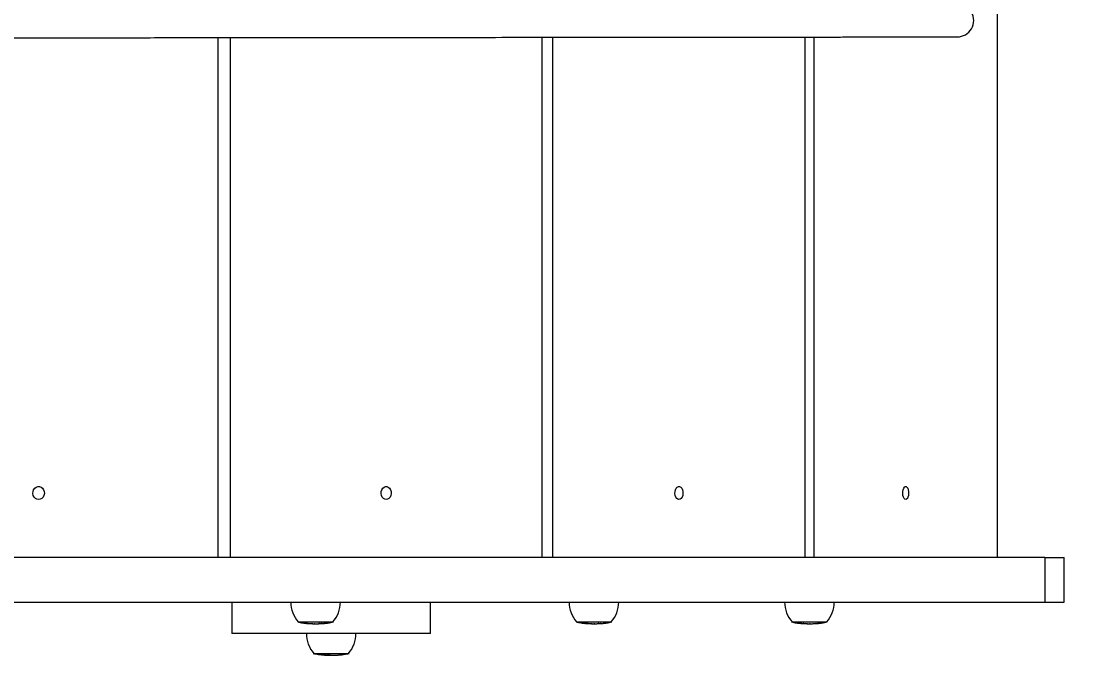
# Model space of a CAD drawing. Header units: millimetres. Extents: x -9608 to 9087, y -7864 to 6934.
# Drawn here: x 4470 to 5119, y 627 to 1017 of the extents above; entities that cross this region are included whole.
import ezdxf

# ---------------------------------------------------------------- set-up
doc = ezdxf.new("R2010")
doc.units = ezdxf.units.MM
for name, color, linetype in [('DIKOM_ОБЪЕКТ', 7, 'Continuous'), ('DIKOM_РАЗМЕР_ЗОНА', 7, 'Continuous'), ('DIKOM_РАЗМЕР_ОБЪЕКТА', 7, 'Continuous')]:
    doc.layers.add(name, color=color, linetype=linetype)
doc.styles.add('style1', font='arial.ttf', dxfattribs={"width": 0.8})
doc.dimstyles.new('1-50', dxfattribs={"dimtxt": 300, "dimasz": 200, "dimexe": 100, "dimexo": 0, "dimgap": 100, "dimtad": 1, "dimtxsty": 'style1', "dimcen": 200, "dimclrd": 7, "dimclre": 7, "dimclrt": 7, "dimadec": 1, "dimazin": 2, "dimtfac": 1, "dimtmove": 0, "dimatfit": 2, "dimfxl": 0, "dimlwd": 25, "dimlwe": 18, "dimarcsym": 0})

# ---------------------------------------------------------------- blocks, each defined once
blk = doc.blocks.new('*D16')
at = {"layer": 'Defpoints', "color": 0, "transparency": 16777216}
for p in [(-6124.98, 3662.49), (7038.99, -2261.04), (7038.99, -7136.19)]:
    blk.add_point(p, dxfattribs=at)
at = {"layer": 'DIKOM_РАЗМЕР_ОБЪЕКТА', "color": 7, "lineweight": 18, "transparency": 16777216}
for p, q in [((-6124.98, 3662.49), (-6124.98, -7236.19)), ((7038.99, -2261.04), (7038.99, -7236.19))]:
    blk.add_line(p, q, dxfattribs=at)
at = {"layer": 'DIKOM_РАЗМЕР_ОБЪЕКТА', "color": 7, "lineweight": 25, "transparency": 16777216}
blk.add_line((-5924.98, -7136.19), (6838.99, -7136.19), dxfattribs=at)
at = {"layer": 'DIKOM_РАЗМЕР_ОБЪЕКТА', "color": 7, "transparency": 16777216}
for points in [[(-5924.98, -7102.86), (-5924.98, -7169.53), (-6124.98, -7136.19)], [(6838.99, -7102.86), (6838.99, -7169.53), (7038.99, -7136.19)]]:
    blk.add_solid(points, dxfattribs=at)
at = {"layer": 'DIKOM_РАЗМЕР_ОБЪЕКТА', "color": 7, "transparency": 16777216, "insert": (326.37, -6882.92), "char_height": 300, "attachment_point": 5, "style": 'style1'}
blk.add_mtext('13200', dxfattribs=at)
blk = doc.blocks.new('*D19')
at = {"layer": 'Defpoints', "color": 0, "transparency": 16777216}
for p in [(-8101.46, 2662.49), (9079.68, -1911.42), (9079.68, -7764.48)]:
    blk.add_point(p, dxfattribs=at)
at = {"layer": 'DIKOM_РАЗМЕР_ЗОНА', "color": 7, "lineweight": 18, "transparency": 16777216}
for p, q in [((-8101.46, 2662.49), (-8101.46, -7864.48)), ((9079.68, -1911.42), (9079.68, -7864.48))]:
    blk.add_line(p, q, dxfattribs=at)
at = {"layer": 'DIKOM_РАЗМЕР_ЗОНА', "color": 7, "lineweight": 25, "transparency": 16777216}
blk.add_line((-7901.46, -7764.48), (8879.68, -7764.48), dxfattribs=at)
at = {"layer": 'DIKOM_РАЗМЕР_ЗОНА', "color": 7, "transparency": 16777216}
for points in [[(-7901.46, -7731.15), (-7901.46, -7797.81), (-8101.46, -7764.48)], [(8879.68, -7731.15), (8879.68, -7797.81), (9079.68, -7764.48)]]:
    blk.add_solid(points, dxfattribs=at)
at = {"layer": 'DIKOM_РАЗМЕР_ЗОНА', "color": 7, "transparency": 16777216, "insert": (369.42, -7511.31), "char_height": 300, "attachment_point": 5, "style": 'style1'}
blk.add_mtext('17200', dxfattribs=at)

msp = doc.modelspace()

# ---------------------------------------------------------------- linework, layer by layer
at = {"layer": 'DIKOM_ОБЪЕКТ', "color": 7, "linetype": 'Continuous', "lineweight": 15}
for p, q in [((5060.611, 692.963), (5060.611, 1338.963)), ((4589.282, 692.963), (4589.282, 1007.449)), ((4596.667, 1007.456), (4596.667, 692.963)), ((4785.19, 692.963), (4785.19, 1007.638)), ((4791.568, 1007.645), (4791.568, 692.963)), ((4944.339, 692.963), (4944.339, 1007.793)), ((4949.466, 1007.798), (4949.466, 692.963)), ((5089.236, 692.963), (3887.698, 692.963)), ((5089.236, 692.963), (5089.236, 665.963)), ((5089.236, 692.963), (5100.772, 692.963)), ((5100.772, 665.963), (5100.772, 692.963)), ((3887.698, 665.963), (5089.236, 665.963)), ((4597.675, 665.963), (4597.675, 646.915)), ((4717.67, 646.915), (4717.67, 665.963)), ((5089.236, 665.963), (5100.772, 665.963)), ((4637.424, 653.963), (4647.113, 653.963)), ((4640.384, 653.421), (4640.292, 653.419)), ((4640.292, 653.419), (4640.75, 653.352)), ((4640.75, 653.352), (4640.826, 653.349)), ((4641.528, 653.259), (4641.742, 653.22)), ((4641.742, 653.22), (4642.2, 653.168)), ((4641.864, 653.197), (4641.788, 653.215)), ((4641.864, 653.197), (4641.864, 653.463)), ((4642.001, 653.184), (4642.001, 653.192)), ((4642.001, 653.183), (4642.001, 653.191)), ((4642.001, 653.183), (4642.001, 653.184)), ((4642.2, 653.168), (4642.657, 653.132)), ((4643.298, 653.103), (4642.215, 653.157)), ((4643.191, 653.074), (4643.634, 653.038)), ((4643.298, 653.071), (4643.191, 653.074)), ((4643.634, 653.038), (4643.756, 653.04)), ((4646.747, 652.911), (4646.915, 652.911)), ((4646.915, 652.911), (4647.189, 652.911)), ((4647.113, 653.963), (4659.03, 653.963)), ((4647.174, 652.911), (4647.937, 652.911)), ((4647.922, 652.911), (4648.608, 652.911)), ((4648.639, 652.911), (4649.692, 652.911)), ((4649.661, 652.911), (4649.829, 652.911)), ((4650.241, 652.929), (4650.684, 652.942)), ((4650.363, 652.917), (4650.363, 652.933)), ((4650.424, 652.917), (4650.424, 652.935)), ((4650.607, 652.934), (4650.607, 652.94)), ((4650.714, 652.938), (4650.607, 652.934)), ((4651.508, 652.977), (4651.95, 653.002)), ((4651.858, 652.983), (4651.858, 653.046)), ((4652.316, 653.009), (4651.858, 652.983)), ((4651.95, 653.002), (4652.164, 653.006)), ((4652.896, 653.034), (4652.82, 653.028)), ((4653.262, 653.067), (4652.972, 653.04)), ((4654.269, 653.208), (4655.521, 653.374)), ((4654.361, 653.463), (4654.361, 653.202)), ((4654.361, 653.202), (4655.124, 653.299)), ((4655.124, 653.32), (4655.124, 653.299)), ((4655.124, 653.299), (4655.399, 653.305)), ((4655.887, 653.382), (4655.399, 653.316)), ((4655.399, 653.305), (4655.399, 653.357)), ((4655.521, 653.374), (4655.78, 653.379)), ((4805.713, 653.963), (4818.561, 653.963)), ((4809.055, 653.344), (4808.49, 653.427)), ((4808.566, 653.426), (4809.161, 653.419)), ((4809.604, 653.352), (4809.055, 653.342)), ((4809.055, 653.342), (4809.055, 653.341)), ((4809.055, 653.341), (4810.596, 653.22)), ((4810.397, 653.197), (4809.116, 653.335)), ((4809.161, 653.419), (4809.604, 653.352)), ((4810.596, 653.22), (4811.038, 653.168)), ((4810.687, 653.184), (4810.687, 653.209)), ((4810.702, 653.183), (4810.687, 653.184)), ((4810.702, 653.183), (4810.702, 653.208)), ((4810.764, 653.157), (4810.764, 653.201)), ((4810.992, 653.121), (4810.764, 653.157)), ((4811.038, 653.168), (4811.389, 653.08)), ((4811.465, 653.073), (4811.099, 653.103)), ((4811.526, 653.067), (4812.015, 653.074)), ((4811.801, 653.045), (4811.526, 653.067)), ((4812.457, 653.038), (4811.984, 653.043)), ((4812.015, 653.074), (4812.457, 653.038)), ((4815.036, 652.911), (4815.463, 652.911)), ((4815.478, 652.911), (4815.799, 652.911)), ((4815.799, 652.911), (4816.653, 652.911)), ((4817.126, 652.911), (4816.699, 652.911)), ((4817.325, 652.911), (4817.996, 652.911)), ((4818.561, 653.963), (4827.319, 653.963)), ((4818.973, 652.929), (4819.431, 652.942)), ((4820.041, 652.973), (4820.224, 652.977)), ((4820.224, 652.977), (4820.666, 653.002)), ((4820.666, 653.002), (4820.514, 653.004)), ((4822.925, 653.202), (4823.672, 653.299)), ((4822.955, 653.208), (4824.207, 653.374)), ((4936.038, 653.963), (4947.711, 653.963)), ((4938.998, 653.424), (4939.181, 653.419)), ((4939.395, 653.354), (4939.09, 653.4)), ((4939.181, 653.419), (4939.639, 653.352)), ((4939.395, 653.342), (4939.395, 653.387)), ((4939.532, 653.335), (4939.426, 653.35)), ((4939.639, 653.352), (4939.456, 653.344)), ((4940.57, 653.197), (4939.532, 653.335)), ((4939.716, 653.311), (4940.646, 653.22)), ((4940.57, 653.197), (4940.57, 653.463)), ((4940.646, 653.22), (4941.104, 653.168)), ((4940.799, 653.184), (4940.799, 653.463)), ((4940.814, 653.183), (4940.799, 653.184)), ((4940.814, 653.183), (4940.814, 653.463)), ((4940.921, 653.157), (4940.921, 653.188)), ((4941.547, 653.103), (4940.921, 653.157)), ((4941.104, 653.168), (4941.608, 653.099)), ((4941.76, 653.085), (4941.547, 653.103)), ((4941.928, 653.069), (4942.081, 653.074)), ((4942.249, 653.045), (4941.959, 653.07)), ((4942.081, 653.074), (4942.538, 653.038)), ((4942.249, 653.045), (4942.249, 653.06)), ((4942.538, 653.038), (4942.371, 653.042)), ((4943.439, 652.955), (4943.439, 652.924)), ((4945.666, 652.911), (4945.361, 652.911)), ((4945.941, 652.911), (4945.819, 652.912)), ((4945.926, 652.911), (4945.987, 652.911)), ((4945.987, 652.911), (4946.811, 652.911)), ((4946.811, 652.911), (4946.918, 652.911)), ((4947.299, 652.911), (4947.467, 652.911)), ((4947.467, 652.911), (4948.306, 652.911)), ((4947.711, 653.963), (4957.629, 653.963)), ((4948.764, 652.913), (4949.054, 652.917)), ((4949.145, 652.929), (4949.603, 652.942)), ((4950.305, 652.972), (4950.427, 652.977)), ((4950.427, 652.977), (4950.87, 653.002)), ((4950.87, 653.002), (4950.763, 653.005)), ((4951.862, 653.463), (4951.862, 653.214)), ((4951.862, 653.066), (4951.862, 653.064)), ((4951.862, 653.065), (4951.862, 653.062)), ((4953.189, 653.208), (4954.456, 653.374)), ((4953.204, 653.463), (4953.204, 653.202)), ((4953.204, 653.202), (4953.967, 653.299)), ((4954.456, 653.374), (4954.364, 653.376)), ((4717.67, 646.915), (4597.675, 646.915)), ((4646.869, 634.915), (4668.475, 634.915)), ((4649.982, 634.326), (4650.775, 634.334)), ((4650.516, 634.254), (4649.982, 634.326)), ((4650.516, 634.25), (4651.126, 634.256)), ((4651.263, 634.154), (4650.516, 634.25)), ((4650.775, 634.334), (4651.965, 634.173)), ((4651.218, 634.159), (4651.096, 634.176)), ((4651.126, 634.256), (4651.126, 634.286)), ((4651.126, 634.256), (4651.858, 634.161)), ((4651.858, 634.187), (4651.858, 634.161)), ((4653.934, 633.929), (4653.491, 633.954)), ((4653.644, 633.956), (4654.269, 633.961)), ((4654.269, 633.961), (4654.712, 633.935)), ((4655.17, 633.881), (4655.002, 633.886)), ((4655.521, 633.899), (4655.963, 633.886)), ((4655.582, 633.868), (4655.582, 633.898)), ((4656.223, 633.862), (4656.192, 633.862)), ((4656.223, 633.862), (4656.818, 633.862)), ((4657.474, 633.862), (4657.794, 633.862)), ((4657.794, 633.862), (4658.74, 633.862)), ((4658.557, 633.865), (4658.557, 633.859)), ((4658.74, 633.862), (4659, 633.862)), ((4659, 633.862), (4659.137, 633.862)), ((4662.234, 633.995), (4662.418, 633.996)), ((4662.418, 633.996), (4663.104, 634.054)), ((4662.753, 634.019), (4662.753, 634.018)), ((4663.104, 634.054), (4663.181, 634.068)), ((4665.088, 634.286), (4665.698, 634.379))]:
    msp.add_line(p, q, dxfattribs=at)
at = {"layer": 'DIKOM_ОБЪЕКТ', "color": 7, "linetype": 'Continuous', "lineweight": 15, "flags": 128}
for points in [[(4480.792, 727.963), (4479.77, 728.141), (4478.839, 728.658), (4478.076, 729.469), (4477.557, 730.502), (4477.328, 731.664), (4477.405, 732.853), (4477.786, 733.963), (4478.427, 734.895), (4479.282, 735.567), (4480.273, 735.918), (4481.311, 735.918), (4482.303, 735.567), (4483.157, 734.895), (4483.798, 733.963), (4484.18, 732.853), (4484.256, 731.664), (4484.027, 730.502), (4483.508, 729.469), (4482.745, 728.658), (4481.815, 728.141), (4480.792, 727.963)], [(4690.936, 727.963), (4690.036, 728.141), (4689.227, 728.658), (4688.571, 729.469), (4688.129, 730.502), (4687.915, 731.664), (4687.991, 732.853), (4688.312, 733.963), (4688.876, 734.895), (4689.624, 735.567), (4690.478, 735.918), (4691.379, 735.918), (4692.233, 735.567), (4692.981, 734.895), (4693.545, 733.963), (4693.866, 732.853), (4693.942, 731.664), (4693.744, 730.502), (4693.286, 729.469), (4692.63, 728.658), (4691.821, 728.141), (4690.936, 727.963)], [(4867.953, 727.963), (4867.236, 728.141), (4866.58, 728.658), (4866.046, 729.469), (4865.68, 730.502), (4865.512, 731.664), (4865.573, 732.853), (4865.832, 733.963), (4866.29, 734.895), (4866.901, 735.567), (4867.587, 735.918), (4868.32, 735.918), (4869.022, 735.567), (4869.617, 734.895), (4870.074, 733.963), (4870.334, 732.853), (4870.395, 731.664), (4870.227, 730.502), (4869.861, 729.469), (4869.327, 728.658), (4868.671, 728.141), (4867.953, 727.963)], [(5005.038, 727.963), (5004.52, 728.141), (5004.031, 728.658), (5003.65, 729.469), (5003.375, 730.502), (5003.268, 731.664), (5003.299, 732.853), (5003.497, 733.963), (5003.833, 734.895), (5004.26, 735.567), (5004.764, 735.918), (5005.298, 735.918), (5005.801, 735.567), (5006.244, 734.895), (5006.58, 733.963), (5006.763, 732.853), (5006.808, 731.664), (5006.686, 730.502), (5006.427, 729.469), (5006.045, 728.658), (5005.557, 728.141), (5005.038, 727.963)], [(4939.456, 653.33), (4939.487, 653.325), (4939.517, 653.321), (4939.548, 653.316), (4939.578, 653.312), (4939.609, 653.307), (4939.655, 653.303), (4939.685, 653.298), (4939.716, 653.294)]]:
    msp.add_lwpolyline(points, dxfattribs=at)
at = {"layer": 'DIKOM_ОБЪЕКТ', "color": 7, "linetype": 'Continuous', "lineweight": 15}
for centre, radius, start, end in [((5036.274, 1017.782), 9.9, 269.997434, 90.002566), ((4651.904, 666.123), 18.677, 180.490933, 220.621157), ((4644.551, 666.123), 18.677, 319.378843, 359.509067), ((4820.193, 666.123), 18.677, 180.490933, 220.621157), ((4812.84, 666.123), 18.677, 319.378843, 359.509067), ((4950.514, 666.123), 18.677, 180.490933, 220.621157), ((4943.16, 666.123), 18.677, 319.378843, 359.509067), ((4646.753, 694.746), 41.836, 257.120378, 261.227839), ((4646.753, 694.746), 41.836, 261.861901, 262.814776), ((4646.753, 694.746), 41.836, 263.320997, 263.770984), ((4646.753, 694.746), 41.836, 264.377935, 265.267529), ((4646.753, 694.746), 41.836, 265.89476, 266.833651), ((4646.753, 694.746), 41.836, 267.454957, 270), ((4649.702, 694.746), 41.836, 271.621759, 272.749127), ((4649.702, 694.746), 41.836, 273.378013, 274.379766), ((4649.702, 694.746), 41.836, 275.012654, 277.721688), ((4649.702, 694.746), 41.836, 278.355432, 282.879622), ((4815.042, 694.746), 41.836, 257.120378, 261.087594), ((4815.042, 694.746), 41.836, 262.228689, 264.440524), ((4815.042, 694.746), 41.836, 264.99007, 265.181134), ((4815.042, 694.746), 41.836, 265.815107, 266.774062), ((4815.042, 694.746), 41.836, 267.398631, 270), ((4817.991, 694.746), 41.836, 270, 271.034538), ((4817.991, 694.746), 41.836, 271.668624, 272.811665), ((4817.991, 694.746), 41.836, 273.447581, 274.767098), ((4817.991, 694.746), 41.836, 275.811532, 277.023251), ((4817.991, 694.746), 41.836, 278.675162, 282.879622), ((4945.362, 694.746), 41.836, 257.120378, 261.249644), ((4945.362, 694.746), 41.836, 262.763065, 264.280212), ((4945.362, 694.746), 41.836, 264.84443, 265.282036), ((4945.362, 694.746), 41.836, 265.907203, 266.753542), ((4945.362, 694.746), 41.836, 267.364634, 270), ((4948.311, 694.746), 41.836, 270, 270.616906), ((4948.311, 694.746), 41.836, 271.613912, 272.739607), ((4948.311, 694.746), 41.836, 273.366505, 274.426539), ((4948.311, 694.746), 41.836, 275.028394, 277.700881), ((4948.311, 694.746), 41.836, 278.333277, 282.879622), ((4661.346, 647.075), 18.677, 180.490933, 220.621157), ((4653.993, 647.075), 18.677, 319.378843, 359.509067), ((4656.195, 675.698), 41.836, 257.120378, 261.430588), ((4656.195, 675.698), 41.836, 265.007248, 266.509509), ((4656.195, 675.698), 41.836, 267.149366, 268.299762), ((4659.144, 675.698), 41.836, 270, 272.586146), ((4659.144, 675.698), 41.836, 273.193049, 274.233796), ((4659.144, 675.698), 41.836, 274.87368, 274.983115), ((4659.144, 675.698), 41.836, 275.529307, 277.995018), ((4659.144, 675.698), 41.836, 278.998109, 282.879622)]:
    msp.add_arc(centre, radius, start, end, dxfattribs=at)
for points, knots in [([(3896.884, 1006.78), (3897.679, 1006.781), (3899.988, 1006.783), (3903.72, 1006.786), (3914.532, 1006.796), (3931.502, 1006.813), (3951.874, 1006.833), (3969.45, 1006.85), (3984.134, 1006.864), (3999.228, 1006.879), (4014.848, 1006.894), (4031.093, 1006.91), (4046.332, 1006.924), (4060.455, 1006.938), (4073.326, 1006.95), (4086.793, 1006.963), (4100.937, 1006.977), (4115.546, 1006.991), (4130.626, 1007.006), (4146.213, 1007.021), (4162.576, 1007.037), (4179.612, 1007.053), (4197.118, 1007.07), (4214.993, 1007.087), (4233.13, 1007.105), (4251.555, 1007.123), (4272.828, 1007.143), (4296.957, 1007.167), (4323.843, 1007.193), (4350.629, 1007.218), (4377.142, 1007.244), (4401.405, 1007.267), (4423.354, 1007.289), (4443.034, 1007.308), (4462.265, 1007.326), (4481.053, 1007.344), (4499.445, 1007.362), (4518.505, 1007.381), (4538.19, 1007.4), (4558.44, 1007.419), (4578.295, 1007.439), (4600.555, 1007.46), (4625.125, 1007.484), (4651.916, 1007.51), (4678.434, 1007.535), (4704.701, 1007.561), (4732.262, 1007.587), (4760.975, 1007.615), (4790.639, 1007.644), (4815.53, 1007.668), (4835.733, 1007.688), (4851.353, 1007.702), (4866.108, 1007.717), (4877.176, 1007.728), (4885.014, 1007.735), (4889.848, 1007.74), (4894.807, 1007.744), (4900.04, 1007.749), (4905.781, 1007.755), (4911.886, 1007.761), (4918.331, 1007.767), (4925.088, 1007.774), (4932.279, 1007.781), (4939.857, 1007.788), (4948.194, 1007.796), (4957.281, 1007.805), (4967.132, 1007.814), (4977.479, 1007.824), (4988.29, 1007.835), (4999.599, 1007.846), (5011.367, 1007.857), (5023.665, 1007.869), (5032.019, 1007.877), (5036.288, 1007.881)], [0, 0, 0, 0, 0.00294231, 0.00854281, 0.01407298, 0.04389206, 0.0740463, 0.09209893, 0.11015516, 0.12822806, 0.14633367, 0.16449856, 0.18275268, 0.19547137, 0.20818119, 0.22085479, 0.23347805, 0.246049, 0.25783583, 0.26960968, 0.2813935, 0.29321687, 0.30508448, 0.31678922, 0.32852427, 0.34029032, 0.35205001, 0.36882526, 0.38556175, 0.40224206, 0.41885866, 0.43540001, 0.44845602, 0.46149841, 0.47455571, 0.48763028, 0.50074851, 0.51388417, 0.52940158, 0.54495038, 0.56053621, 0.57613743, 0.59846521, 0.62077923, 0.64303087, 0.66522837, 0.6873883, 0.71367301, 0.73992939, 0.76616956, 0.78156065, 0.7964621, 0.81081758, 0.82462601, 0.82964668, 0.83458461, 0.83951554, 0.84492564, 0.85093481, 0.85753824, 0.86430918, 0.87161099, 0.87944793, 0.88781455, 0.89671927, 0.90728899, 0.91852432, 0.9304321, 0.94300853, 0.95625684, 0.97016934, 0.9847533, 1, 1, 1, 1]), ([(4642.001, 653.184), (4641.974, 653.186), (4641.934, 653.189), (4641.895, 653.193), (4641.874, 653.196), (4641.864, 653.197)], [0, 0, 0, 0, 0.5033816, 0.7517494, 1, 1, 1, 1]), ([(4642.215, 653.157), (4642.195, 653.16), (4642.154, 653.164), (4642.081, 653.173), (4642.032, 653.179), (4642.001, 653.183)], [0, 0, 0, 0, 0.2817165, 0.5645097, 1, 1, 1, 1]), ([(4644.443, 652.976), (4644.443, 652.975), (4644.444, 652.974), (4644.668, 652.966), (4645.059, 652.953), (4645.499, 652.94), (4645.785, 652.933), (4645.892, 652.93)], [0, 0, 0, 0, 0.1199407, 0.3651014, 0.6139741, 0.8544008, 1, 1, 1, 1]), ([(4644.9, 652.952), (4644.901, 652.952), (4644.902, 652.952), (4645.071, 652.946), (4645.34, 652.938), (4645.652, 652.93), (4645.856, 652.925), (4645.938, 652.923)], [0, 0, 0, 0, 0.1390886, 0.3776455, 0.6164533, 0.8459943, 1, 1, 1, 1]), ([(4645.892, 652.93), (4646.076, 652.926), (4646.447, 652.918), (4646.904, 652.911), (4647.106, 652.911), (4647.174, 652.911)], [0, 0, 0, 0, 0.3940482, 0.7949248, 1, 1, 1, 1]), ([(4645.938, 652.923), (4646.11, 652.92), (4646.409, 652.914), (4646.787, 652.91), (4646.995, 652.91), (4647.068, 652.911), (4647.082, 652.911)], [0, 0, 0, 0, 0.3745361, 0.6535187, 0.9302126, 1, 1, 1, 1]), ([(4647.754, 652.917), (4647.754, 652.917), (4647.755, 652.913), (4647.699, 652.909), (4647.566, 652.911), (4647.556, 652.911)], [0, 0, 0, 0, 0.0624606, 0.9271118, 1, 1, 1, 1]), ([(4647.784, 652.911), (4647.876, 652.911), (4648.079, 652.911), (4648.283, 652.911), (4648.395, 652.911)], [0, 0, 0, 0, 0.4499742, 1, 1, 1, 1]), ([(4647.784, 652.911), (4647.863, 652.911), (4647.954, 652.911), (4648.034, 652.911), (4648.044, 652.911)], [0, 0, 0, 0, 0.8733348, 1, 1, 1, 1]), ([(4648.395, 652.911), (4648.466, 652.911), (4648.542, 652.911), (4648.619, 652.911), (4648.624, 652.911)], [0, 0, 0, 0, 0.933842, 1, 1, 1, 1]), ([(4649.829, 652.911), (4649.9, 652.911), (4650.08, 652.912), (4650.257, 652.915), (4650.363, 652.917)], [0, 0, 0, 0, 0.3973762, 1, 1, 1, 1]), ([(4650.424, 652.917), (4650.322, 652.915), (4650.208, 652.913), (4650.114, 652.913), (4650.104, 652.913)], [0, 0, 0, 0, 0.8925814, 1, 1, 1, 1]), ([(4650.363, 652.917), (4650.348, 652.918), (4650.305, 652.92), (4650.266, 652.926), (4650.241, 652.929)], [0, 0, 0, 0, 0.3632633, 1, 1, 1, 1]), ([(4650.607, 652.934), (4650.587, 652.93), (4650.528, 652.92), (4650.465, 652.918), (4650.424, 652.917)], [0, 0, 0, 0, 0.3437757, 1, 1, 1, 1]), ([(4650.684, 652.942), (4650.71, 652.939), (4650.791, 652.927), (4650.845, 652.932), (4650.882, 652.936)], [0, 0, 0, 0, 0.3268692, 1, 1, 1, 1]), ([(4651.858, 652.983), (4651.833, 652.977), (4651.721, 652.948), (4651.601, 652.964), (4651.508, 652.977)], [0, 0, 0, 0, 0.2248962, 1, 1, 1, 1]), ([(4652.85, 653.036), (4652.851, 653.037), (4652.852, 653.04), (4653.018, 653.064), (4653.263, 653.095), (4653.68, 653.142), (4654.034, 653.181), (4654.269, 653.208)], [0, 0, 0, 0, 0.188639, 0.3812782, 0.5367455, 0.6925708, 1, 1, 1, 1]), ([(4653.278, 653.064), (4653.258, 653.065), (4653.229, 653.067), (4653.36, 653.087), (4653.554, 653.109), (4653.846, 653.143), (4654.139, 653.179), (4654.32, 653.198), (4654.361, 653.202)], [0, 0, 0, 0, 0.3047924, 0.4597526, 0.5892009, 0.7439824, 0.9425435, 1, 1, 1, 1]), ([(4653.354, 653.071), (4653.319, 653.068), (4653.273, 653.064), (4653.277, 653.064), (4653.278, 653.064)], [0, 0, 0, 0, 0.7662179, 1, 1, 1, 1]), ([(4810.687, 653.184), (4810.643, 653.186), (4810.576, 653.189), (4810.473, 653.193), (4810.423, 653.196), (4810.397, 653.197)], [0, 0, 0, 0, 0.4944642, 0.7474338, 1, 1, 1, 1]), ([(4810.764, 653.157), (4810.752, 653.16), (4810.729, 653.164), (4810.715, 653.173), (4810.707, 653.179), (4810.702, 653.183)], [0, 0, 0, 0, 0.2862311, 0.5686509, 1, 1, 1, 1]), ([(4813.113, 652.962), (4813.082, 652.963), (4812.922, 652.968), (4812.731, 652.974), (4812.644, 652.979), (4812.693, 652.979), (4812.717, 652.978)], [0, 0, 0, 0, 0.07306308, 0.37471323, 0.69293723, 1, 1, 1, 1]), ([(4812.717, 652.978), (4812.787, 652.978), (4812.906, 652.976), (4813.34, 652.966), (4813.83, 652.953), (4814.309, 652.94), (4814.594, 652.933), (4814.7, 652.93)], [0, 0, 0, 0, 0.2841186, 0.4841279, 0.6859331, 0.8824837, 1, 1, 1, 1]), ([(4813.144, 652.954), (4813.129, 652.955), (4813.094, 652.955), (4813.135, 652.955), (4813.159, 652.955)], [0, 0, 0, 0, 0.415265, 1, 1, 1, 1]), ([(4813.159, 652.955), (4813.217, 652.954), (4813.309, 652.953), (4813.664, 652.947), (4814.002, 652.938), (4814.34, 652.93), (4814.543, 652.925), (4814.624, 652.923)], [0, 0, 0, 0, 0.3310973, 0.5204677, 0.7034197, 0.8815924, 1, 1, 1, 1]), ([(4814.624, 652.923), (4814.789, 652.92), (4815.078, 652.914), (4815.388, 652.91), (4815.562, 652.911), (4815.588, 652.912), (4815.601, 652.913)], [0, 0, 0, 0, 0.311887, 0.5436846, 0.7720224, 1, 1, 1, 1]), ([(4814.7, 652.93), (4814.877, 652.926), (4815.234, 652.918), (4815.635, 652.911), (4815.768, 652.911), (4815.814, 652.911)], [0, 0, 0, 0, 0.3880188, 0.7868457, 1, 1, 1, 1]), ([(4816.684, 652.911), (4816.634, 652.911), (4816.559, 652.91), (4816.481, 652.911), (4816.455, 652.911)], [0, 0, 0, 0, 0.6732197, 1, 1, 1, 1]), ([(4816.562, 652.911), (4816.648, 652.911), (4816.846, 652.911), (4817.045, 652.911), (4817.157, 652.911)], [0, 0, 0, 0, 0.43632978, 1, 1, 1, 1]), ([(4816.562, 652.911), (4816.604, 652.911), (4816.655, 652.91), (4816.719, 652.911), (4816.73, 652.911)], [0, 0, 0, 0, 0.8405012, 1, 1, 1, 1]), ([(4817.157, 652.911), (4817.193, 652.911), (4817.232, 652.911), (4817.304, 652.911), (4817.31, 652.911)], [0, 0, 0, 0, 0.9285614, 1, 1, 1, 1]), ([(4818.744, 652.917), (4818.775, 652.918), (4818.861, 652.92), (4818.929, 652.926), (4818.973, 652.929)], [0, 0, 0, 0, 0.3644726, 1, 1, 1, 1]), ([(4819.431, 652.942), (4819.39, 652.938), (4819.298, 652.929), (4819.207, 652.933), (4819.156, 652.935)], [0, 0, 0, 0, 0.4449473, 1, 1, 1, 1]), ([(4821.475, 653.056), (4821.519, 653.059), (4821.633, 653.069), (4821.899, 653.096), (4822.365, 653.141), (4822.721, 653.181), (4822.955, 653.208)], [0, 0, 0, 0, 0.1320458, 0.3463553, 0.5686309, 1, 1, 1, 1]), ([(4821.78, 653.084), (4821.8, 653.085), (4821.866, 653.091), (4822.068, 653.11), (4822.409, 653.145), (4822.709, 653.176), (4822.889, 653.198), (4822.925, 653.202)], [0, 0, 0, 0, 0.0866729, 0.2997615, 0.5639955, 0.914186, 1, 1, 1, 1]), ([(4940.799, 653.184), (4940.754, 653.186), (4940.688, 653.188), (4940.634, 653.193), (4940.592, 653.196), (4940.57, 653.197)], [0, 0, 0, 0, 0.5054728, 0.7481797, 1, 1, 1, 1]), ([(4940.921, 653.157), (4940.911, 653.16), (4940.89, 653.164), (4940.854, 653.173), (4940.829, 653.179), (4940.814, 653.183)], [0, 0, 0, 0, 0.2822951, 0.565259, 1, 1, 1, 1]), ([(4942.981, 652.978), (4943.025, 652.978), (4943.1, 652.976), (4943.479, 652.966), (4943.938, 652.953), (4944.404, 652.94), (4944.69, 652.933), (4944.797, 652.93)], [0, 0, 0, 0, 0.2849267, 0.4855339, 0.6877939, 0.8831439, 1, 1, 1, 1]), ([(4943.439, 652.966), (4943.336, 652.969), (4943.12, 652.975), (4943.049, 652.977), (4943.011, 652.978)], [0, 0, 0, 0, 0.4726568, 1, 1, 1, 1]), ([(4943.439, 652.955), (4943.439, 652.955), (4943.439, 652.955), (4943.439, 652.955), (4943.439, 652.955)], [0, 0, 0, 0, 0.0185701, 1, 1, 1, 1]), ([(4943.439, 652.955), (4943.478, 652.954), (4943.54, 652.954), (4943.836, 652.946), (4944.159, 652.938), (4944.493, 652.93), (4944.7, 652.925), (4944.781, 652.923)], [0, 0, 0, 0, 0.3317936, 0.5163189, 0.7014415, 0.8826794, 1, 1, 1, 1]), ([(4944.781, 652.923), (4944.952, 652.92), (4945.246, 652.914), (4945.57, 652.91), (4945.765, 652.911), (4945.806, 652.911), (4945.819, 652.912)], [0, 0, 0, 0, 0.3552496, 0.6142288, 0.8792695, 1, 1, 1, 1]), ([(4944.797, 652.93), (4944.983, 652.926), (4945.354, 652.918), (4945.783, 652.911), (4945.945, 652.911), (4946.002, 652.911)], [0, 0, 0, 0, 0.3943338, 0.7870721, 1, 1, 1, 1]), ([(4946.689, 652.911), (4946.78, 652.911), (4946.984, 652.911), (4947.187, 652.911), (4947.299, 652.911)], [0, 0, 0, 0, 0.4499918, 1, 1, 1, 1]), ([(4946.689, 652.911), (4946.75, 652.911), (4946.822, 652.91), (4946.892, 652.911), (4946.902, 652.911)], [0, 0, 0, 0, 0.8545529, 1, 1, 1, 1]), ([(4947.36, 652.911), (4947.246, 652.911), (4947.102, 652.91), (4946.948, 652.911), (4946.918, 652.911)], [0, 0, 0, 0, 0.8009617, 1, 1, 1, 1]), ([(4949.054, 652.917), (4949.064, 652.918), (4949.091, 652.92), (4949.124, 652.926), (4949.145, 652.929)], [0, 0, 0, 0, 0.3629764, 1, 1, 1, 1]), ([(4949.603, 652.942), (4949.588, 652.938), (4949.554, 652.929), (4949.517, 652.933), (4949.496, 652.935)], [0, 0, 0, 0, 0.438118, 1, 1, 1, 1]), ([(4951.541, 653.037), (4951.564, 653.038), (4951.616, 653.041), (4951.845, 653.064), (4952.14, 653.095), (4952.596, 653.141), (4952.953, 653.181), (4953.189, 653.208)], [0, 0, 0, 0, 0.1630832, 0.3625545, 0.5226628, 0.6840788, 1, 1, 1, 1]), ([(4951.862, 653.064), (4951.888, 653.065), (4951.929, 653.067), (4952.144, 653.086), (4952.355, 653.11), (4952.689, 653.145), (4952.986, 653.176), (4953.169, 653.198), (4953.204, 653.202)], [0, 0, 0, 0, 0.3061817, 0.4628068, 0.585867, 0.7416991, 0.9496827, 1, 1, 1, 1]), ([(4951.862, 653.066), (4951.862, 653.065), (4951.862, 653.064), (4951.862, 653.064), (4951.862, 653.064)], [0, 0, 0, 0, 0.3464376, 1, 1, 1, 1]), ([(4652.774, 634.016), (4652.713, 634.017), (4652.622, 634.018), (4652.372, 634.038), (4652.123, 634.062), (4651.775, 634.097), (4651.479, 634.128), (4651.299, 634.15), (4651.263, 634.154)], [0, 0, 0, 0, 0.3061759, 0.4601398, 0.5845038, 0.7400063, 0.9486481, 1, 1, 1, 1]), ([(4651.858, 634.161), (4652.015, 634.143), (4652.267, 634.113), (4652.573, 634.077), (4652.761, 634.048), (4652.863, 634.023), (4652.859, 634.017), (4652.785, 634.016), (4652.774, 634.016)], [0, 0, 0, 0, 0.2283509, 0.3680907, 0.5053158, 0.6891259, 0.955497, 1, 1, 1, 1]), ([(4651.965, 634.173), (4652.199, 634.146), (4652.564, 634.104), (4652.962, 634.052), (4653.198, 634.016), (4653.342, 633.986), (4653.261, 633.982), (4653.217, 633.979)], [0, 0, 0, 0, 0.2554733, 0.3985306, 0.544249, 0.7488346, 1, 1, 1, 1]), ([(4653.217, 633.979), (4653.131, 633.982), (4653.001, 633.985), (4652.61, 634.015), (4652.348, 634.04), (4652.19, 634.055), (4652.148, 634.059)], [0, 0, 0, 0, 0.4858605, 0.7343397, 0.931031, 1, 1, 1, 1]), ([(4654.712, 633.935), (4654.656, 633.928), (4654.409, 633.9), (4654.141, 633.916), (4653.934, 633.929)], [0, 0, 0, 0, 0.22451407, 1, 1, 1, 1]), ([(4654.956, 633.885), (4655.111, 633.882), (4655.296, 633.878), (4655.49, 633.897), (4655.521, 633.899)], [0, 0, 0, 0, 0.8423442, 1, 1, 1, 1]), ([(4655.444, 633.869), (4655.408, 633.87), (4655.309, 633.871), (4655.224, 633.877), (4655.17, 633.881)], [0, 0, 0, 0, 0.3644582, 1, 1, 1, 1]), ([(4656.146, 633.863), (4656.055, 633.863), (4655.822, 633.863), (4655.587, 633.867), (4655.444, 633.869)], [0, 0, 0, 0, 0.3923056, 1, 1, 1, 1]), ([(4655.963, 633.886), (4655.917, 633.882), (4655.783, 633.872), (4655.661, 633.87), (4655.582, 633.868)], [0, 0, 0, 0, 0.3447535, 1, 1, 1, 1]), ([(4655.582, 633.868), (4655.709, 633.867), (4656.344, 633.86), (4657.055, 633.861), (4657.631, 633.864), (4657.703, 633.864)], [0, 0, 0, 0, 0.1797401, 0.8986978, 1, 1, 1, 1]), ([(4656.97, 633.863), (4656.93, 633.863), (4656.726, 633.862), (4656.45, 633.863), (4656.212, 633.863), (4656.146, 633.863)], [0, 0, 0, 0, 0.1521354, 0.7633836, 1, 1, 1, 1]), ([(4656.543, 633.863), (4656.619, 633.863), (4657.004, 633.863), (4657.503, 633.862), (4658.023, 633.862), (4658.232, 633.864), (4658.328, 633.864)], [0, 0, 0, 0, 0.1288448, 0.6506231, 0.8381351, 1, 1, 1, 1]), ([(4657.703, 633.864), (4657.83, 633.864), (4658.038, 633.864), (4658.247, 633.864), (4658.328, 633.864)], [0, 0, 0, 0, 0.61047761, 1, 1, 1, 1]), ([(4658.74, 633.863), (4658.881, 633.863), (4659.162, 633.864), (4659.7, 633.874), (4660.048, 633.882), (4660.22, 633.886)], [0, 0, 0, 0, 0.3360646, 0.6713861, 1, 1, 1, 1]), ([(4658.832, 633.863), (4658.863, 633.863), (4658.942, 633.862), (4659.223, 633.863), (4659.58, 633.867), (4659.898, 633.873), (4660.078, 633.877), (4660.129, 633.879)], [0, 0, 0, 0, 0.1546449, 0.3989896, 0.6422812, 0.8993924, 1, 1, 1, 1]), ([(4660.129, 633.879), (4660.302, 633.883), (4660.599, 633.89), (4660.891, 633.9), (4661.05, 633.905), (4661.046, 633.906), (4661.044, 633.906)], [0, 0, 0, 0, 0.3332292, 0.5722089, 0.8109685, 1, 1, 1, 1]), ([(4660.22, 633.886), (4660.411, 633.892), (4660.792, 633.903), (4661.202, 633.917), (4661.433, 633.926), (4661.461, 633.927), (4661.472, 633.928)], [0, 0, 0, 0, 0.2971691, 0.5923003, 0.8481862, 1, 1, 1, 1])]:
    msp.add_open_spline(points, degree=3, knots=knots, dxfattribs=at)

# ---------------------------------------------------------------- dimensions: what is measured, and where the dimension line sits
at = {"layer": 'DIKOM_РАЗМЕР_ЗОНА'}
dim = msp.add_linear_dim(base=(9079.685, -7764.48), p1=(-8101.458, 2662.494), p2=(9079.685, -1911.421), text='17200', dimstyle='1-50', dxfattribs=at)
dim.commit()
dim.dimension.update_dxf_attribs({"geometry": '*D19', "text_midpoint": (369.421, -7764.48), "dimtype": 160})
at = {"layer": 'DIKOM_РАЗМЕР_ОБЪЕКТА'}
dim = msp.add_linear_dim(base=(7038.989, -7136.194), p1=(-6124.982, 3662.494), p2=(7038.989, -2261.037), text='13200', dimstyle='1-50', dxfattribs=at)
dim.commit()
dim.dimension.update_dxf_attribs({"geometry": '*D16', "text_midpoint": (326.371, -7136.194), "dimtype": 160})

doc.saveas('drawing.dxf')
